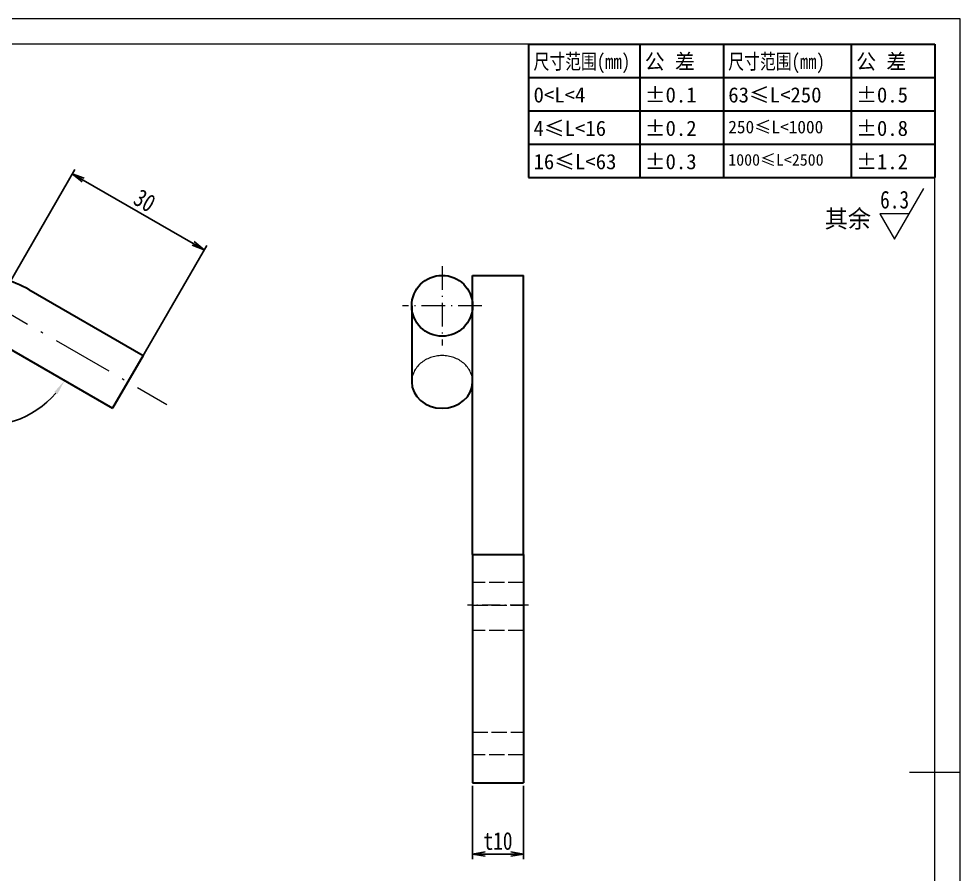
# Model space of a CAD drawing. Header units: millimetres. Extents: x -15766 to 80009, y -9701 to 15159.
# Drawn here: x 6363.1 to 6548.6, y 13382.2 to 13550.7 of the extents above; entities that cross this region are included whole.
import ezdxf
from ezdxf.enums import TextEntityAlignment as Align

# ---------------------------------------------------------------- set-up
doc = ezdxf.new("R2010")
doc.units = ezdxf.units.MM
for name, pattern in [('CENTER-HOKUTO_1', [16, 13, -1, 1, -1]), ('DASHDOT', [18.5, 12, -3, 0.5, -3]), ('DASHED', [15, 12, -3]), ('HIDDEN-HOKUTO_1', [2, 1, -1])]:
    doc.linetypes.add(name, pattern=pattern)
doc.layers.get('DEFPOINTS').update_dxf_attribs({"lineweight": 18})
for name, color, linetype, lineweight in [('AM_7', 2, 'CENTER-HOKUTO_1', 18), ('AM_HID', 1, 'HIDDEN-HOKUTO_1', 18), ('AM_VIS', 7, 'Continuous', 18), ('CDRAFT0', 7, 'Continuous', 18), ('DIM', 253, 'Continuous', 20), ('title_frame', 7, 'Continuous', 18), ('word_dim', 9, 'Continuous', 18), ('尺寸线层', 3, 'Continuous', 18), ('粗实线层', 7, 'Continuous', 35), ('粗实线层_1', 7, 'Continuous', 15)]:
    doc.layers.add(name, color=color, linetype=linetype, lineweight=lineweight)
doc.styles.add('DIM', font='', dxfattribs={"width": 0.8})
doc.styles.get('DIM').set_extended_font_data('NSimSun')
doc.dimstyles.new('1-1', dxfattribs={"dimtxt": 3.5, "dimasz": 3, "dimexe": 1, "dimexo": 0, "dimgap": 1, "dimtad": 1, "dimdsep": 46, "dimtxsty": 'DIM', "dimblk": '_CAXARROW', "dimcen": 0, "dimdle": 6, "dimclrd": 256, "dimclre": 256, "dimclrt": 3, "dimazin": 2, "dimtfac": 0.707107, "dimtmove": 0, "dimatfit": 3, "dimfxl": 0, "dimfrac": 2, "dimtolj": 1, "dimarcsym": 0})
doc.dimstyles.new('1-1$0', dxfattribs={"dimtxt": 3.5, "dimasz": 2.5, "dimexe": 1, "dimexo": 0.625, "dimgap": 0.8, "dimtad": 1, "dimdsep": 46, "dimtxsty": 'DIM', "dimblk": 'OPEN', "dimcen": 0, "dimdle": 5, "dimclrd": 256, "dimclre": 256, "dimclrt": 3, "dimazin": 3, "dimtfac": 0.5, "dimtmove": 0, "dimatfit": 3, "dimldrblk": 'OPEN', "dimfxl": 0, "dimtolj": 1, "dimarcsym": 0})

# ---------------------------------------------------------------- blocks, each defined once
blk = doc.blocks.new('*X626')
at = {"layer": 'CDRAFT0'}
for p, q in [((420, 297), (0, 297)), ((420, 0), (420, 297))]:
    blk.add_line(p, q, dxfattribs=at)
at = {"layer": '粗实线层_1'}
for p, q in [((415, 292), (25, 292)), ((415, 5), (415, 292)), ((420, 148.5), (410, 148.5))]:
    blk.add_line(p, q, dxfattribs=at)
blk = doc.blocks.new('自由公差_1')
at = {"layer": '粗实线层'}
for p, q in [((-80, 0), (0, 0)), ((-80, 0), (-80, -26.3)), ((-58.08, 0), (-58.08, -26.3)), ((-41.64, 0), (-41.64, -26.3)), ((-16.44, 0), (-16.44, -26.3)), ((0, 0), (0, -26.3)), ((-80, -6.58), (0, -6.58)), ((-80, -13.15), (0, -13.15)), ((-80, -19.73), (0, -19.73)), ((-80, -26.3), (0, -26.3))]:
    blk.add_line(p, q, dxfattribs=at)
at = {"layer": '尺寸线层', "linetype": 'Continuous', "attachment_point": 1, "line_spacing_factor": 0.9}
for s, insert, char_height, width in [('{\\W0.8;尺寸范围(mm)}', (-79.04, -1.92), 3, 22.6032), ('公 差', (-57.12, -1.92), 3, 22.6032), ('{\\W0.8;尺寸范围(mm)}', (-40.68, -1.92), 3, 22.6032), ('公 差', (-15.48, -1.92), 3, 22.6032), ('0<L<4', (-79.04, -8.49), 3, 22.6032), ('%%P0.1', (-57.12, -8.49), 3, 12.7119), ('63≤L<250', (-40.68, -8.49), 3, 22.6032), ('%%P0.5', (-15.48, -8.49), 3, 12.5771), ('4≤L<16', (-79.04, -15.07), 3, 22.6032), ('%%P0.2', (-57.12, -15.07), 3, 12.4769), ('%%P0.8', (-15.48, -15.07), 3, 13.0759), ('250≤L<1000', (-40.68, -15.07), 2.5, 22.6032), ('16≤L<63', (-79.04, -21.64), 3, 22.6032), ('%%P0.3', (-57.12, -21.64), 3, 12.7119), ('1000≤L<2500', (-40.68, -21.64), 2.3, 22.6032), ('%%P1.2', (-15.48, -21.64), 3, 12.8764)]:
    blk.add_mtext(s, dxfattribs=dict(at, insert=insert, char_height=char_height, width=width))
blk = doc.blocks.new('_OPEN')
at = {"color": 0, "linetype": 'ByBlock', "lineweight": -2}
for p, q in [((-1, 0.166667), (0, 0)), ((-1, -0.166667), (0, 0)), ((0, 0), (-1, 0))]:
    blk.add_line(p, q, dxfattribs=at)
blk = doc.blocks.new('*D829')
at = {"layer": 'DEFPOINTS', "color": 0, "transparency": 16777216}
for p in [(6399.63, 13505.21), (6358.62, 13494.17), (6384.6, 13479.17)]:
    blk.add_point(p, dxfattribs=at)
at = {"layer": 'word_dim', "linetype": 'Continuous', "lineweight": -2, "transparency": 16777216}
for p, q in [((6358.93, 13494.72), (6374.15, 13521.07)), ((6375.82, 13518.96), (6397.47, 13506.46)), ((6384.91, 13479.72), (6400.13, 13506.07))]:
    blk.add_line(p, q, dxfattribs=at)
at = {"layer": 'word_dim', "lineweight": -2, "transparency": 16777216, "xscale": 2.5, "yscale": 2.5, "zscale": 2.5}
for p, rotation in [((6373.65, 13520.21), 150.0004991543336), ((6399.63, 13505.21), 330.0004991543336)]:
    blk.add_blockref('_OPEN', p, dxfattribs=dict(at, rotation=rotation))
at = {"layer": 'word_dim', "color": 3, "transparency": 16777216, "insert": (6387.92, 13514.92), "char_height": 3.5, "attachment_point": 5, "rotation": 330.0005, "style": 'DIM'}
blk.add_mtext('\\A1;30', dxfattribs=at)
blk = doc.blocks.new('*D838')
at = {"layer": 'DEFPOINTS', "color": 0, "transparency": 16777216}
for p in [(6452.52, 13400.17), (6462.52, 13400.17), (6462.52, 13386.14)]:
    blk.add_point(p, dxfattribs=at)
at = {"layer": 'word_dim', "linetype": 'Continuous', "lineweight": -2, "transparency": 16777216}
for p, q in [((6452.52, 13399.55), (6452.52, 13385.14)), ((6462.52, 13399.55), (6462.52, 13385.14)), ((6455.02, 13386.14), (6460.02, 13386.14))]:
    blk.add_line(p, q, dxfattribs=at)
at = {"layer": 'word_dim', "lineweight": -2, "transparency": 16777216, "xscale": 2.5, "yscale": 2.5, "zscale": 2.5, "rotation": 180}
blk.add_blockref('_OPEN', (6452.52, 13386.14), dxfattribs=at)
at = {"layer": 'word_dim', "lineweight": -2, "transparency": 16777216, "xscale": 2.5, "yscale": 2.5, "zscale": 2.5}
blk.add_blockref('_OPEN', (6462.52, 13386.14), dxfattribs=at)
at = {"layer": 'word_dim', "color": 3, "transparency": 16777216, "insert": (6457.52, 13388.69), "char_height": 3.5, "attachment_point": 5, "style": 'DIM'}
blk.add_mtext('\\A1;t10', dxfattribs=at)
blk = doc.blocks.new('_CAXARROW')
blk.add_hatch(color=0).paths.add_polyline_path([(0, 0), (-1, 0.125), (-1, -0.125)], flags=0)
blk = doc.blocks.new('*D1217')
at = {"layer": 'DEFPOINTS', "color": 0, "transparency": 16777216}
for p in [(6313.62, 13488.17), (6354.6, 13488.17), (6359.1, 13486.97), (6345.79, 13474.8), (6381.6, 13473.98)]:
    blk.add_point(p, dxfattribs=at)
at = {"layer": 'word_dim', "linetype": 'Continuous', "lineweight": -2, "transparency": 16777216}
blk.add_arc((6357.01, 13488.17), 17.46, 189.8554, 320.1447, dxfattribs=at)
at = {"layer": 'word_dim', "lineweight": -2, "transparency": 16777216, "xscale": 3, "yscale": 3, "zscale": 3}
for p, rotation in [((6339.55, 13488.17), 94.92768026469248), ((6372.14, 13479.44), 55.07236759024229)]:
    blk.add_blockref('_CAXARROW', p, dxfattribs=dict(at, rotation=rotation))
at = {"layer": 'word_dim', "color": 3, "transparency": 16777216, "insert": (6353.21, 13473.96), "char_height": 3.5, "attachment_point": 5, "rotation": 345, "style": 'DIM'}
blk.add_mtext('\\A1;150°', dxfattribs=at)

msp = doc.modelspace()

# ---------------------------------------------------------------- linework, layer by layer
at = {"layer": 'AM_7', "linetype": 'DASHDOT', "lineweight": 13, "ltscale": 0.390002}
msp.add_line((6446.51729, 13501.97495), (6446.51729, 13486.37485), dxfattribs=at)
at = {"layer": 'AM_7', "linetype": 'DASHDOT', "lineweight": 13}
msp.add_line((6354.45139, 13496.58201), (6392.25217, 13474.75816), dxfattribs=at)
at = {"layer": 'AM_7', "linetype": 'DASHDOT', "lineweight": 13, "ltscale": 0.390039}
msp.add_line((6454.31807, 13494.1749), (6438.71651, 13494.1749), dxfattribs=at)
at = {"layer": 'AM_7', "linetype": 'DASHDOT', "lineweight": 13, "ltscale": 0.3}
msp.add_line((6463.51729, 13435.1749), (6451.51729, 13435.1749), dxfattribs=at)
at = {"layer": 'AM_HID', "linetype": 'DASHED', "lineweight": 13, "ltscale": 0.000116}
msp.add_line((6440.51729, 13494.17466), (6440.51729, 13494.17002), dxfattribs=at)
at = {"layer": 'AM_HID', "linetype": 'DASHED', "lineweight": 13, "ltscale": 0.050241}
msp.add_line((6452.51729, 13494.1749), (6452.51729, 13492.16526), dxfattribs=at)
at = {"layer": 'AM_HID', "linetype": 'DASHED', "lineweight": 13, "ltscale": 0.324759}
msp.add_line((6452.51729, 13492.16526), (6452.51729, 13479.1749), dxfattribs=at)
at = {"layer": 'AM_HID', "linetype": 'DASHED', "lineweight": 13, "ltscale": 0.000644}
msp.add_line((6452.51729, 13479.1749), (6452.51729, 13479.14915), dxfattribs=at)
at = {"layer": 'AM_HID', "linetype": 'DASHED', "lineweight": 13, "ltscale": 0.25}
for p, q in [((6462.51729, 13439.6749), (6452.51729, 13439.6749)), ((6462.51729, 13439.6749), (6452.51729, 13439.6749)), ((6452.51729, 13435.1749), (6462.51729, 13435.1749)), ((6452.51729, 13435.1749), (6462.51729, 13435.1749)), ((6452.51729, 13435.1749), (6462.51729, 13435.1749)), ((6452.51729, 13435.1749), (6462.51729, 13435.1749)), ((6462.51729, 13430.1749), (6452.51729, 13430.1749)), ((6452.51729, 13410.1749), (6462.51729, 13410.1749)), ((6452.51729, 13410.1749), (6462.51729, 13410.1749)), ((6452.51729, 13410.1749), (6462.51729, 13410.1749)), ((6452.51729, 13410.1749), (6462.51729, 13410.1749)), ((6462.51729, 13405.6749), (6452.51729, 13405.6749)), ((6462.51729, 13405.6749), (6452.51729, 13405.6749))]:
    msp.add_line(p, q, dxfattribs=at)
at = {"layer": 'AM_HID', "linetype": 'DASHED', "lineweight": 13}
for major_axis, start_param, end_param in [((-6, 0), 4.71238898, 6.283185307), ((6, 0), 0, 1.570796327)]:
    msp.add_ellipse((6446.51729, 13479.1749), major_axis=major_axis, ratio=0.866025, start_param=start_param, end_param=end_param, dxfattribs=at)
at = {"layer": 'AM_VIS', "lineweight": 35}
for p, q in [((6452.51729, 13500.1749), (6462.51729, 13500.1749)), ((6452.51729, 13445.1749), (6452.51729, 13500.1749)), ((6462.51729, 13445.1749), (6462.51729, 13500.1749)), ((6365.10178, 13497.36143), (6387.60178, 13484.37107)), ((6440.51729, 13494.17002), (6440.51729, 13492.16526)), ((6440.51729, 13492.16526), (6440.51729, 13479.1749)), ((6359.10178, 13486.96909), (6381.60178, 13473.97874)), ((6387.60178, 13484.37107), (6381.60178, 13473.97874)), ((6452.51729, 13445.1749), (6462.51729, 13445.1749)), ((6452.51729, 13445.1749), (6452.51729, 13400.1749)), ((6462.51729, 13445.1749), (6462.51729, 13400.1749)), ((6452.51729, 13400.1749), (6462.51729, 13400.1749))]:
    msp.add_line(p, q, dxfattribs=at)
msp.add_circle((6446.51729, 13494.1749), 6, dxfattribs=at)
msp.add_arc((6354.60178, 13479.1749), 21, 60.000002, 90.000003, dxfattribs=at)
msp.add_ellipse((6446.51729, 13479.1749), major_axis=(6, 0), ratio=0.866025, start_param=3.141592654, end_param=6.278225809, dxfattribs=at)
at = {"layer": 'DIM'}
for p, q in [((6535.61183, 13507.30629), (6541.38533, 13517.30629)), ((6538.49858, 13512.30629), (6532.72507, 13512.30629)), ((6532.72507, 13512.30629), (6535.61183, 13507.30629))]:
    msp.add_line(p, q, dxfattribs=at)

# ---------------------------------------------------------------- block references
at = {"layer": 'title_frame'}
for name, p in [('*X626', (6128.55671, 13253.73384)), ('自由公差_1', (6543.55671, 13545.73384))]:
    msp.add_blockref(name, p, dxfattribs=at)

# ---------------------------------------------------------------- texts
at = {"layer": 'DIM', "color": 2, "style": 'DIM', "width": 0.8}
msp.add_attdef('6.3', text='0.0', height=3.5, dxfattribs=at).set_placement((6538.49858, 13512.30629), align=Align.BOTTOM_RIGHT)
at = {"layer": 'word_dim', "linetype": 'Continuous', "insert": (6521.87186, 13513.07215), "char_height": 3.5, "width": 10.860604, "attachment_point": 1}
msp.add_mtext('{\\C3;其余}', dxfattribs=at)

# ---------------------------------------------------------------- dimensions: what is measured, and where the dimension line sits
at = {"layer": 'word_dim'}
dim = msp.add_aligned_dim(p1=(6358.6207, 13494.1749), p2=(6384.60183, 13479.17499), distance=30.05983, dimstyle='1-1$0', dxfattribs=at)
dim.commit()
dim.dimension.update_dxf_attribs({"geometry": '*D829', "text_midpoint": (6387.91593, 13514.91603)})
at = {"layer": 'word_dim', "color": 3}
dim = msp.add_angular_dim_2l(base=(6345.78856, 13474.79783), line1=((6313.62131, 13488.1749), (6354.60178, 13488.1749)), line2=((6359.10178, 13486.96909), (6381.60178, 13473.97874)), dimstyle='1-1', dxfattribs=at)
dim.commit()
dim.dimension.update_dxf_attribs({"geometry": '*D1217', "text_midpoint": (6353.20537, 13473.9637)})
at = {"layer": 'word_dim'}
dim = msp.add_linear_dim(base=(6462.51729, 13386.13689), p1=(6452.51729, 13400.1749), p2=(6462.51729, 13400.1749), dimstyle='1-1$0', override={"dimpost": 't<>'}, dxfattribs=at)
dim.commit()
dim.dimension.update_dxf_attribs({"geometry": '*D838', "text_midpoint": (6457.51729, 13388.68689)})

doc.saveas('drawing.dxf')
